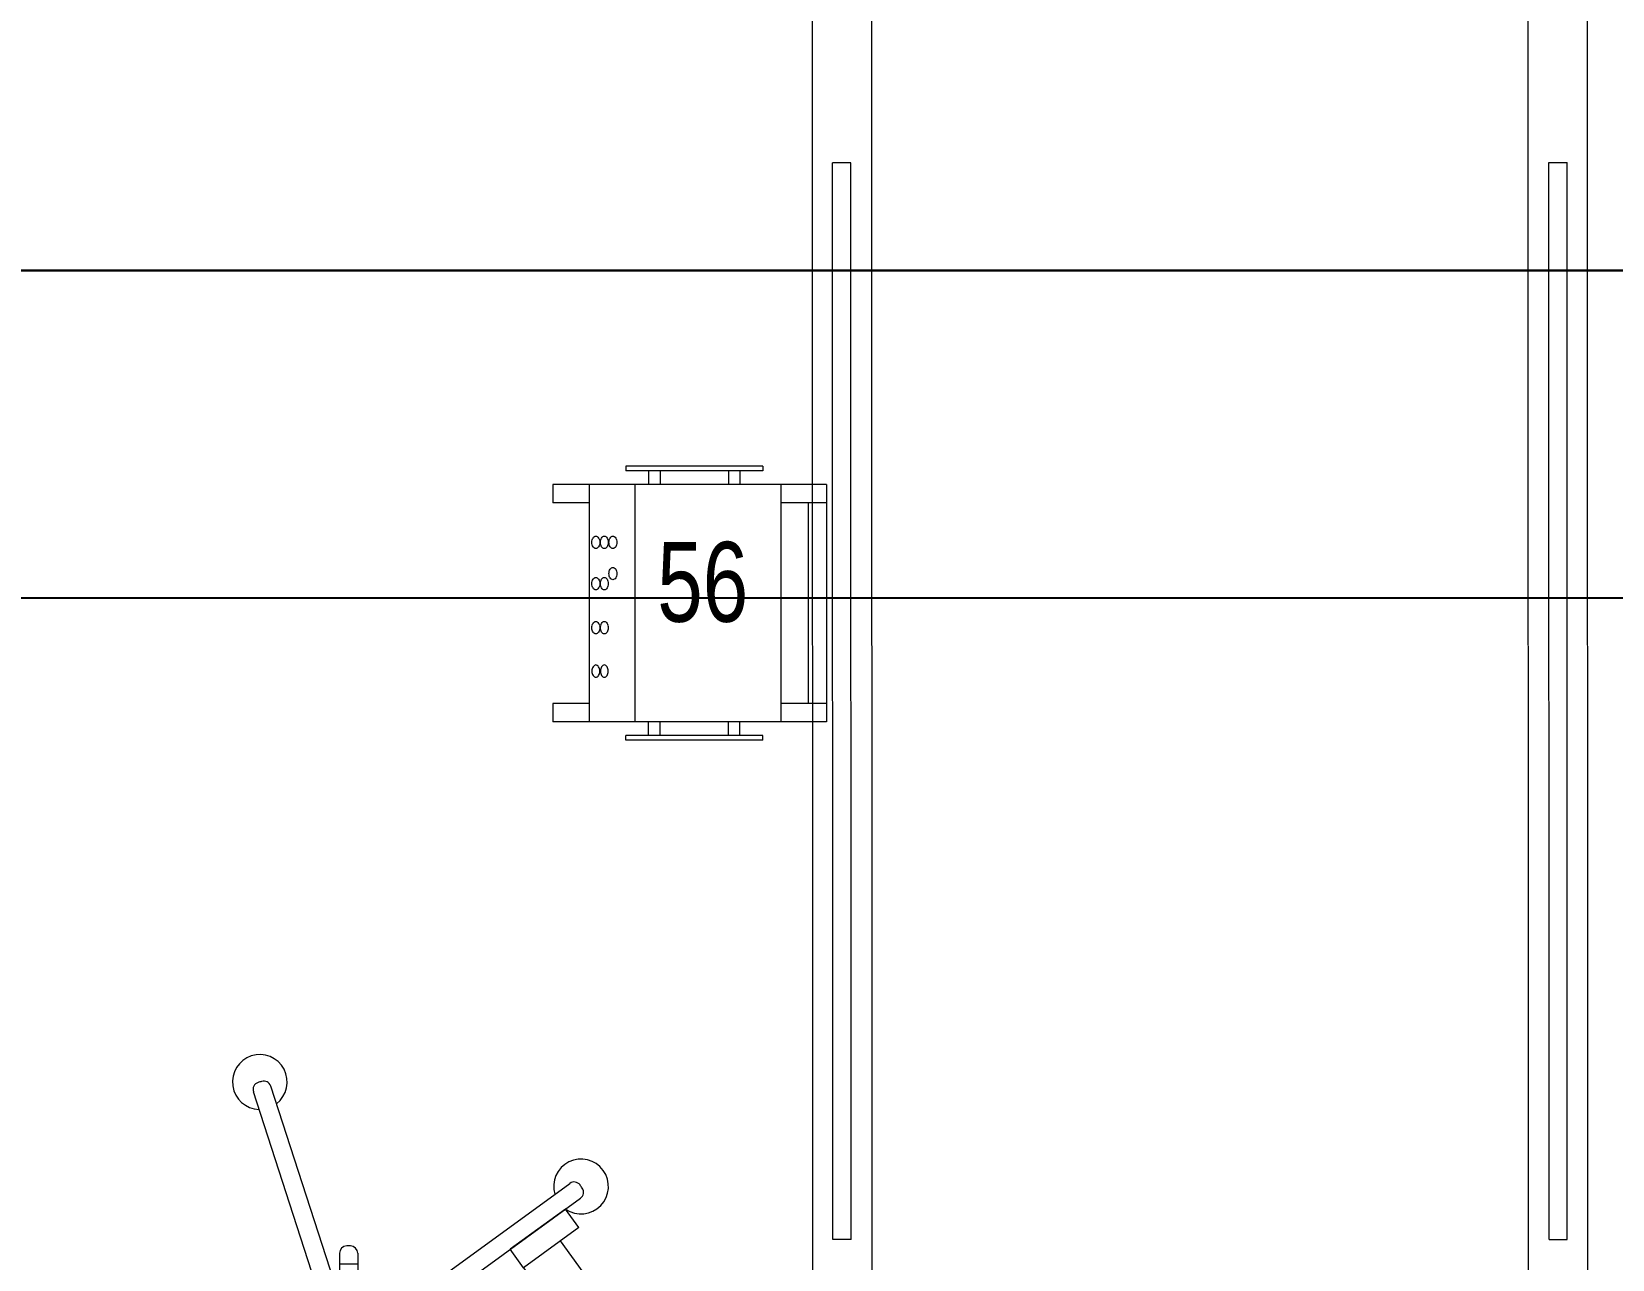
# Model space of a CAD drawing. Header units: metres. Extents: x 75097 to 220695, y -1557923 to -1361206.
# Drawn here: x 123415 to 125148, y -1470362 to -1469017 of the extents above; entities that cross this region are included whole.
import ezdxf

# ---------------------------------------------------------------- set-up
doc = ezdxf.new("R2010")
doc.units = ezdxf.units.M
doc.layers.get('0').update_dxf_attribs({"lineweight": 0})
doc.layers.add('A-100 - Copy$0$axes', color=8, linetype='Continuous')
for name, color, linetype, lineweight in [('A-100 - Copy$0$Medical Equipment and Furniture', 8, 'Continuous', 0), ('A-100 - Copy$0$Medical Equipment and Furniture1', 8, 'Continuous', 5), ('E-LG', 245, 'Continuous', 30)]:
    doc.layers.add(name, color=color, linetype=linetype, lineweight=lineweight)
doc.styles.add('A-100 - Copy$0$X3G_ENTITY_257CFD', font='swisscl.ttf', dxfattribs={"height": 200})

# ---------------------------------------------------------------- blocks, each defined once
blk = doc.blocks.new('A-100 - Copy$0$HF16786E-P')
at = {"layer": 'A-100 - Copy$0$Medical Equipment and Furniture1'}
for p, q in [((0, 0.425), (-2.14, 0.425)), ((-0.48, 0.4025), (-1.66, 0.4025)), ((-1.66, 0.3825), (-1.66, 0.4025)), ((-0.48, 0.3825), (-0.48, 0.4025)), ((-0.48, 0.3825), (-1.66, 0.3825)), ((-0.28, 0.36), (-1.86, 0.36)), ((-1.86, -0.36), (-0.28, -0.36)), ((-0.48, -0.3825), (-1.66, -0.3825)), ((-1.66, -0.3825), (-1.66, -0.4025)), ((-0.48, -0.3825), (-0.48, -0.4025)), ((-0.48, -0.4025), (-1.66, -0.4025)), ((-2.14, -0.425), (0, -0.425))]:
    blk.add_line(p, q, dxfattribs=at)
for points in [[(-0.48, 0.3825), (-0.48, 0.3825), (-0.48, 0.3825), (-0.48, 0.3825), (-0.48, 0.3825), (-0.48, 0.3825), (-0.48, 0.3825), (-0.48, 0.3825), (-0.48, 0.3825), (-0.48, 0.3825), (-0.48, 0.3825), (-0.48, 0.3825), (-0.48, 0.3825), (-0.48, 0.3825), (-0.48, 0.3825), (-0.48, 0.3825), (-0.48, 0.3825), (-0.48, 0.3825), (-0.48, 0.3825), (-0.48, 0.3825), (-0.48, 0.3825), (-0.48, 0.3825), (-0.48, 0.3825), (-0.48, 0.3825), (-0.48, 0.3825), (-0.48, 0.3825), (-0.48, 0.3825), (-0.48, 0.3825), (-0.48, 0.3825), (-0.48, 0.3825), (-0.48, 0.3825), (-0.48, 0.3825), (-0.48, 0.3825), (-0.48, 0.3825), (-0.48, 0.3825), (-0.48, 0.3825), (-0.48, 0.3825), (-0.48, 0.3825), (-0.48, 0.3825), (-0.48, 0.3825), (-0.48, 0.3825), (-0.48, 0.3825), (-0.48, 0.3825), (-0.48, 0.3825), (-0.48, 0.3825), (-0.48, 0.3825), (-0.48, 0.3825), (-0.48, 0.3825), (-0.48, 0.3825), (-0.48, 0.3825), (-0.48, 0.3825), (-0.48, 0.3825), (-0.48, 0.3825), (-0.48, 0.3825), (-0.48, 0.3825), (-0.48, 0.3825), (-0.48, 0.3825), (-0.48, 0.3825), (-0.48, 0.3825), (-0.48, 0.3825), (-0.48, 0.3825), (-0.48, 0.3825), (-0.48, 0.3825), (-0.48, 0.3825), (-0.48, 0.3825), (-0.48, 0.3825), (-0.48, 0.3825), (-0.48, 0.3825), (-0.48, 0.3825), (-0.48, 0.3825), (-0.48, 0.3825), (-0.48, 0.3825), (-0.48, 0.3825), (-0.48, 0.3825), (-0.48, 0.3825), (-0.48, 0.3825), (-0.48, 0.3825), (-0.48, 0.3825), (-0.48, 0.3825), (-0.48, 0.3825), (-0.48, 0.3825), (-0.48, 0.3825), (-0.48, 0.3825), (-0.48, 0.3825), (-0.48, 0.3825), (-0.48, 0.3825), (-0.48, 0.3825), (-0.48, 0.3825), (-0.48, 0.3825), (-0.48, 0.3825), (-0.48, 0.3825), (-0.48, 0.3825), (-0.48, 0.3825), (-0.48, 0.3825), (-0.48, 0.3825), (-0.48, 0.3825), (-0.48, 0.3825), (-0.48, 0.3825), (-0.48, 0.3825), (-0.48, 0.3825), (-0.48, 0.3825), (-0.48, 0.3825), (-0.48, 0.3825), (-0.48, 0.3825), (-0.48, 0.3825), (-0.48, 0.3825), (-0.48, 0.3825), (-0.48, 0.3825), (-0.48, 0.3825), (-0.48, 0.3825), (-0.48, 0.3825), (-0.48, 0.3825), (-0.48, 0.3825), (-0.48, 0.3825), (-0.48, 0.3825), (-0.48, 0.3825), (-0.48, 0.3825), (-0.48, 0.3825), (-0.48, 0.3825), (-0.48, 0.3825), (-0.48, 0.3825), (-0.48, 0.3825), (-0.48, 0.3825), (-0.48, 0.3825), (-0.48, 0.3825), (-0.48, 0.3825), (-0.48, 0.3825), (-0.48, 0.3825), (-0.48, 0.3825), (-0.48, 0.3825), (-0.48, 0.3825), (-0.48, 0.3825), (-0.48, 0.3825), (-0.48, 0.3825), (-0.48, 0.3825), (-0.48, 0.3825), (-0.48, 0.3825), (-0.48, 0.3825), (-0.48, 0.3825), (-0.48, 0.3825), (-0.48, 0.3825), (-0.48, 0.3825), (-0.48, 0.3825), (-0.48, 0.3825), (-0.48, 0.3825), (-0.48, 0.3825), (-0.48, 0.3825), (-0.48, 0.3825), (-0.48, 0.3825), (-0.48, 0.3825), (-0.48, 0.3825), (-0.48, 0.3825), (-0.48, 0.3825), (-0.48, 0.3825), (-0.48, 0.3825), (-0.48, 0.3825), (-0.48, 0.3825), (-0.48, 0.3825), (-0.48, 0.3825), (-0.48, 0.3825), (-0.48, 0.3825), (-0.48, 0.3825), (-0.48, 0.3825), (-0.48, 0.3825), (-0.48, 0.3825), (-0.48, 0.3825), (-0.48, 0.3825), (-0.48, 0.3825), (-0.48, 0.3825), (-0.48, 0.3825), (-0.48, 0.3825), (-0.48, 0.3825), (-0.48, 0.3825), (-0.48, 0.3825), (-0.48, 0.3825), (-0.48, 0.3825), (-0.48, 0.3825), (-0.48, 0.3825), (-0.48, 0.3825), (-0.48, 0.3825), (-0.48, 0.3825), (-0.48, 0.3825), (-0.48, 0.3825), (-0.48, 0.3825), (-0.48, 0.3825), (-0.48, 0.3825), (-0.48, 0.3825), (-0.48, 0.3825), (-0.48, 0.3825), (-0.48, 0.3825), (-0.48, 0.3825), (-0.48, 0.3825), (-0.48, 0.3825), (-0.48, 0.3825), (-0.48, 0.3825), (-0.48, 0.3825), (-0.48, 0.3825), (-0.48, 0.3825), (-0.48, 0.3825), (-0.48, 0.3825), (-0.48, 0.3825), (-0.48, 0.3825), (-0.48, 0.3825), (-0.48, 0.3825), (-0.48, 0.3825), (-0.48, 0.3825), (-0.48, 0.3825), (-0.48, 0.3825), (-0.48, 0.3825), (-0.48, 0.3825), (-0.48, 0.3825), (-0.48, 0.3825), (-0.48, 0.3825), (-0.48, 0.3825), (-0.48, 0.3825), (-0.48, 0.3825), (-0.48, 0.3825), (-0.48, 0.3825), (-0.48, 0.3825)], [(-0.48, 0.3825), (-0.48, 0.3825), (-0.48, 0.3825), (-0.48, 0.3825), (-0.48, 0.3825), (-0.48, 0.3825), (-0.48, 0.3825), (-0.48, 0.3825), (-0.48, 0.3825), (-0.48, 0.3825), (-0.48, 0.3825), (-0.48, 0.3825), (-0.48, 0.3825), (-0.48, 0.3825), (-0.48, 0.3825), (-0.48, 0.3825), (-0.48, 0.3825), (-0.48, 0.3825), (-0.48, 0.3825), (-0.48, 0.3825), (-0.48, 0.3825), (-0.48, 0.3825), (-0.48, 0.3825), (-0.48, 0.3825), (-0.48, 0.3825), (-0.48, 0.3825), (-0.48, 0.3825), (-0.48, 0.3825), (-0.48, 0.3825), (-0.48, 0.3825), (-0.48, 0.3825), (-0.48, 0.3825), (-0.48, 0.3825), (-0.48, 0.3825), (-0.48, 0.3825), (-0.48, 0.3825), (-0.48, 0.3825), (-0.48, 0.3825), (-0.48, 0.3825), (-0.48, 0.3825), (-0.48, 0.3825), (-0.48, 0.3825), (-0.48, 0.3825), (-0.48, 0.3825), (-0.48, 0.3825), (-0.48, 0.3825), (-0.48, 0.3825), (-0.48, 0.3825), (-0.48, 0.3825), (-0.48, 0.3825), (-0.48, 0.3825), (-0.48, 0.3825), (-0.48, 0.3825), (-0.48, 0.3825), (-0.48, 0.3825), (-0.48, 0.3825), (-0.48, 0.3825), (-0.48, 0.3825), (-0.48, 0.3825), (-0.48, 0.3825), (-0.48, 0.3825), (-0.48, 0.3825), (-0.48, 0.3825), (-0.48, 0.3825), (-0.48, 0.3825), (-0.48, 0.3825), (-0.48, 0.3825), (-0.48, 0.3825), (-0.48, 0.3825), (-0.48, 0.3825), (-0.48, 0.3825), (-0.48, 0.3825), (-0.48, 0.3825), (-0.48, 0.3825), (-0.48, 0.3825), (-0.48, 0.3825), (-0.48, 0.3825), (-0.48, 0.3825), (-0.48, 0.3825), (-0.48, 0.3825), (-0.48, 0.3825), (-0.48, 0.3825), (-0.48, 0.3825), (-0.48, 0.3825), (-0.48, 0.3825), (-0.48, 0.3825), (-0.48, 0.3825), (-0.48, 0.3825), (-0.48, 0.3825), (-0.48, 0.3825), (-0.48, 0.3825), (-0.48, 0.3825), (-0.48, 0.3825), (-0.48, 0.3825), (-0.48, 0.3825), (-0.48, 0.3825), (-0.48, 0.3825), (-0.48, 0.3825), (-0.48, 0.3825), (-0.48, 0.3825), (-0.48, 0.3825), (-0.48, 0.3825), (-0.48, 0.3825), (-0.48, 0.3825), (-0.48, 0.3825), (-0.48, 0.3825), (-0.48, 0.3825), (-0.48, 0.3825), (-0.48, 0.3825), (-0.48, 0.3825), (-0.48, 0.3825), (-0.48, 0.3825), (-0.48, 0.3825), (-0.48, 0.3825), (-0.48, 0.3825), (-0.48, 0.3825), (-0.48, 0.3825), (-0.48, 0.3825), (-0.48, 0.3825), (-0.48, 0.3825), (-0.48, 0.3825), (-0.48, 0.3825), (-0.48, 0.3825), (-0.48, 0.3825), (-0.48, 0.3825), (-0.48, 0.3825), (-0.48, 0.3825), (-0.48, 0.3825), (-0.48, 0.3825), (-0.48, 0.3825), (-0.48, 0.3825), (-0.48, 0.3825), (-0.48, 0.3825), (-0.48, 0.3825), (-0.48, 0.3825), (-0.48, 0.3825), (-0.48, 0.3825), (-0.48, 0.3825), (-0.48, 0.3825), (-0.48, 0.3825), (-0.48, 0.3825), (-0.48, 0.3825), (-0.48, 0.3825), (-0.48, 0.3825), (-0.48, 0.3825), (-0.48, 0.3825), (-0.48, 0.3825), (-0.48, 0.3825), (-0.48, 0.3825), (-0.48, 0.3825), (-0.48, 0.3825), (-0.48, 0.3825), (-0.48, 0.3825), (-0.48, 0.3825), (-0.48, 0.3825), (-0.48, 0.3825), (-0.48, 0.3825), (-0.48, 0.3825), (-0.48, 0.3825), (-0.48, 0.3825), (-0.48, 0.3825), (-0.48, 0.3825), (-0.48, 0.3825), (-0.48, 0.3825), (-0.48, 0.3825), (-0.48, 0.3825), (-0.48, 0.3825), (-0.48, 0.3825), (-0.48, 0.3825), (-0.48, 0.3825), (-0.48, 0.3825), (-0.48, 0.3825), (-0.48, 0.3825), (-0.48, 0.3825), (-0.48, 0.3825), (-0.48, 0.3825), (-0.48, 0.3825), (-0.48, 0.3825), (-0.48, 0.3825), (-0.48, 0.3825), (-0.48, 0.3825), (-0.48, 0.3825), (-0.48, 0.3825), (-0.48, 0.3825), (-0.48, 0.3825), (-0.48, 0.3825), (-0.48, 0.3825), (-0.48, 0.3825), (-0.48, 0.3825), (-0.48, 0.3825), (-0.48, 0.3825), (-0.48, 0.3825), (-0.48, 0.3825), (-0.48, 0.3825), (-0.48, 0.3825), (-0.48, 0.3825), (-0.48, 0.3825), (-0.48, 0.3825), (-0.48, 0.3825), (-0.48, 0.3825), (-0.48, 0.3825), (-0.48, 0.3825), (-0.48, 0.3825), (-0.48, 0.3825), (-0.48, 0.3825), (-0.48, 0.3825), (-0.48, 0.3825), (-0.48, 0.3825), (-0.48, 0.3825), (-0.48, 0.3825), (-0.48, 0.3825), (-0.48, 0.3825), (-0.48, 0.3825), (-0.48, 0.3825)], [(-0.48, 0.3825), (-0.48, 0.3825), (-0.48, 0.3825), (-0.48, 0.3825), (-0.48, 0.3825), (-0.48, 0.3825), (-0.48, 0.3825), (-0.48, 0.3825), (-0.48, 0.3825), (-0.48, 0.3825), (-0.48, 0.3825), (-0.48, 0.3825), (-0.48, 0.3825), (-0.48, 0.3825), (-0.48, 0.3825), (-0.48, 0.3825), (-0.48, 0.3825), (-0.48, 0.3825), (-0.48, 0.3825), (-0.48, 0.3825), (-0.48, 0.3825), (-0.48, 0.3825), (-0.48, 0.3825), (-0.48, 0.3825), (-0.48, 0.3825), (-0.48, 0.3825), (-0.48, 0.3825), (-0.48, 0.3825), (-0.48, 0.3825), (-0.48, 0.3825), (-0.48, 0.3825), (-0.48, 0.3825), (-0.48, 0.3825), (-0.48, 0.3825), (-0.48, 0.3825), (-0.48, 0.3825), (-0.48, 0.3825), (-0.48, 0.3825), (-0.48, 0.3825), (-0.48, 0.3825), (-0.48, 0.3825), (-0.48, 0.3825), (-0.48, 0.3825), (-0.48, 0.3825), (-0.48, 0.3825), (-0.48, 0.3825), (-0.48, 0.3825), (-0.48, 0.3825), (-0.48, 0.3825), (-0.48, 0.3825), (-0.48, 0.3825), (-0.48, 0.3825), (-0.48, 0.3825), (-0.48, 0.3825), (-0.48, 0.3825), (-0.48, 0.3825), (-0.48, 0.3825), (-0.48, 0.3825), (-0.48, 0.3825), (-0.48, 0.3825), (-0.48, 0.3825), (-0.48, 0.3825), (-0.48, 0.3825), (-0.48, 0.3825), (-0.48, 0.3825), (-0.48, 0.3825), (-0.48, 0.3825), (-0.48, 0.3825), (-0.48, 0.3825), (-0.48, 0.3825), (-0.48, 0.3825), (-0.48, 0.3825), (-0.48, 0.3825), (-0.48, 0.3825), (-0.48, 0.3825), (-0.48, 0.3825), (-0.48, 0.3825), (-0.48, 0.3825), (-0.48, 0.3825), (-0.48, 0.3825), (-0.48, 0.3825), (-0.48, 0.3825), (-0.48, 0.3825), (-0.48, 0.3825), (-0.48, 0.3825), (-0.48, 0.3825), (-0.48, 0.3825), (-0.48, 0.3825), (-0.48, 0.3825), (-0.48, 0.3825), (-0.48, 0.3825), (-0.48, 0.3825), (-0.48, 0.3825), (-0.48, 0.3825), (-0.48, 0.3825), (-0.48, 0.3825), (-0.48, 0.3825), (-0.48, 0.3825), (-0.48, 0.3825), (-0.48, 0.3825), (-0.48, 0.3825), (-0.48, 0.3825), (-0.48, 0.3825), (-0.48, 0.3825), (-0.48, 0.3825), (-0.48, 0.3825), (-0.48, 0.3825), (-0.48, 0.3825), (-0.48, 0.3825), (-0.48, 0.3825), (-0.48, 0.3825), (-0.48, 0.3825), (-0.48, 0.3825), (-0.48, 0.3825), (-0.48, 0.3825), (-0.48, 0.3825), (-0.48, 0.3825), (-0.48, 0.3825), (-0.48, 0.3825), (-0.48, 0.3825), (-0.48, 0.3825), (-0.48, 0.3825), (-0.48, 0.3825), (-0.48, 0.3825), (-0.48, 0.3825), (-0.48, 0.3825), (-0.48, 0.3825), (-0.48, 0.3825), (-0.48, 0.3825), (-0.48, 0.3825), (-0.48, 0.3825), (-0.48, 0.3825), (-0.48, 0.3825), (-0.48, 0.3825), (-0.48, 0.3825), (-0.48, 0.3825), (-0.48, 0.3825), (-0.48, 0.3825), (-0.48, 0.3825), (-0.48, 0.3825), (-0.48, 0.3825), (-0.48, 0.3825), (-0.48, 0.3825), (-0.48, 0.3825), (-0.48, 0.3825), (-0.48, 0.3825), (-0.48, 0.3825), (-0.48, 0.3825), (-0.48, 0.3825), (-0.48, 0.3825), (-0.48, 0.3825), (-0.48, 0.3825), (-0.48, 0.3825), (-0.48, 0.3825), (-0.48, 0.3825), (-0.48, 0.3825), (-0.48, 0.3825), (-0.48, 0.3825), (-0.48, 0.3825), (-0.48, 0.3825), (-0.48, 0.3825), (-0.48, 0.3825), (-0.48, 0.3825), (-0.48, 0.3825), (-0.48, 0.3825), (-0.48, 0.3825), (-0.48, 0.3825), (-0.48, 0.3825), (-0.48, 0.3825), (-0.48, 0.3825), (-0.48, 0.3825), (-0.48, 0.3825), (-0.48, 0.3825), (-0.48, 0.3825), (-0.48, 0.3825), (-0.48, 0.3825), (-0.48, 0.3825), (-0.48, 0.3825), (-0.48, 0.3825), (-0.48, 0.3825), (-0.48, 0.3825), (-0.48, 0.3825), (-0.48, 0.3825), (-0.48, 0.3825), (-0.48, 0.3825), (-0.48, 0.3825), (-0.48, 0.3825), (-0.48, 0.3825), (-0.48, 0.3825), (-0.48, 0.3825), (-0.48, 0.3825), (-0.48, 0.3825), (-0.48, 0.3825), (-0.48, 0.3825), (-0.48, 0.3825), (-0.48, 0.3825), (-0.48, 0.3825), (-0.48, 0.3825), (-0.48, 0.3825), (-0.48, 0.3825), (-0.48, 0.3825), (-0.48, 0.3825), (-0.48, 0.3825), (-0.48, 0.3825), (-0.48, 0.3825), (-0.48, 0.3825), (-0.48, 0.3825), (-0.48, 0.3825), (-0.48, 0.3825), (-0.48, 0.3825), (-0.48, 0.3825), (-0.48, 0.3825), (-0.48, 0.3825), (-0.48, 0.3825), (-0.48, 0.3825), (-0.48, 0.3825), (-0.48, 0.3825), (-0.48, 0.3825), (-0.48, 0.3825), (-0.48, 0.3825), (-0.48, 0.3825), (-0.48, 0.3825), (-0.48, 0.3825), (-0.48, 0.3825), (-0.48, 0.3825), (-0.48, 0.3825), (-0.48, 0.3825), (-0.48, 0.3825), (-0.48, 0.3825), (-0.48, 0.3825), (-0.48, 0.3825), (-0.48, 0.3825), (-0.48, 0.3825), (-0.48, 0.3825), (-0.48, 0.3825), (-0.48, 0.3825), (-0.48, 0.3825), (-0.48, 0.3825), (-0.48, 0.3825), (-0.48, 0.3825), (-0.48, 0.3825), (-0.48, 0.3825), (-0.48, 0.3825), (-0.48, 0.3825), (-0.48, 0.3825), (-0.48, 0.3825), (-0.48, 0.3825), (-0.48, 0.3825), (-0.48, 0.3825), (-0.48, 0.3825), (-0.48, 0.3825), (-0.48, 0.3825), (-0.48, 0.3825), (-0.48, 0.3825), (-0.48, 0.3825), (-0.48, 0.3825), (-0.48, 0.3825), (-0.48, 0.3825), (-0.48, 0.3825), (-0.48, 0.3825), (-0.48, 0.3825), (-0.48, 0.3825), (-0.48, 0.3825), (-0.48, 0.3825), (-0.48, 0.3825), (-0.48, 0.3825), (-0.48, 0.3825), (-0.48, 0.3825), (-0.48, 0.3825), (-0.48, 0.3825), (-0.48, 0.3825), (-0.48, 0.3825), (-0.48, 0.3825), (-0.48, 0.3825), (-0.48, 0.3825), (-0.48, 0.3825), (-0.48, 0.3825)]]:
    blk.add_lwpolyline(points, close=True, dxfattribs=at)
for points in [[(-0.48, 0.3825), (-0.48, 0.3825), (-0.48, 0.3825), (-0.48, 0.3825), (-0.48, 0.3825), (-0.48, 0.3825), (-0.48, 0.3825), (-0.48, 0.3825)], [(-0.48, 0.3825), (-0.48, 0.3825), (-0.48, 0.3825), (-0.48, 0.3825), (-0.48, 0.3825), (-0.48, 0.3825), (-0.48, 0.3825), (-0.48, 0.3825), (-0.48, 0.3825), (-0.48, 0.3825), (-0.48, 0.3825), (-0.48, 0.3825), (-0.48, 0.3825), (-0.48, 0.3825), (-0.48, 0.3825), (-0.48, 0.3825), (-0.48, 0.3825), (-0.48, 0.3825), (-0.48, 0.3825), (-0.48, 0.3825), (-0.48, 0.3825), (-0.48, 0.3825), (-0.48, 0.3825), (-0.48, 0.3825), (-0.48, 0.3825), (-0.48, 0.3825), (-0.48, 0.3825), (-0.48, 0.3825), (-0.48, 0.3825), (-0.48, 0.3825), (-0.48, 0.3825), (-0.48, 0.3825), (-0.48, 0.3825), (-0.48, 0.3825), (-0.48, 0.3825), (-0.48, 0.3825), (-0.48, 0.3825), (-0.48, 0.3825), (-0.48, 0.3825), (-0.48, 0.3825), (-0.48, 0.3825), (-0.48, 0.3825), (-0.48, 0.3825), (-0.48, 0.3825), (-0.48, 0.3825), (-0.48, 0.3825), (-0.48, 0.3825), (-0.48, 0.3825), (-0.48, 0.3825), (-0.48, 0.3825), (-0.48, 0.3825), (-0.48, 0.3825), (-0.48, 0.3825), (-0.48, 0.3825), (-0.48, 0.3825), (-0.48, 0.3825), (-0.48, 0.3825), (-0.48, 0.3825), (-0.48, 0.3825), (-0.48, 0.3825), (-0.48, 0.3825), (-0.48, 0.3825), (-0.48, 0.3825), (-0.48, 0.3825), (-0.48, 0.3825), (-0.48, 0.3825), (-0.48, 0.3825), (-0.48, 0.3825), (-0.48, 0.3825), (-0.48, 0.3825), (-0.48, 0.3825), (-0.48, 0.3825), (-0.48, 0.3825), (-0.48, 0.3825), (-0.48, 0.3825), (-0.48, 0.3825), (-0.48, 0.3825), (-0.48, 0.3825), (-0.48, 0.3825), (-0.48, 0.3825), (-0.48, 0.3825), (-0.48, 0.3825), (-0.48, 0.3825), (-0.48, 0.3825), (-0.48, 0.3825), (-0.48, 0.3825), (-0.48, 0.3825), (-0.48, 0.3825), (-0.48, 0.3825), (-0.48, 0.3825), (-0.48, 0.3825), (-0.48, 0.3825), (-0.48, 0.3825), (-0.48, 0.3825), (-0.48, 0.3825), (-0.48, 0.3825), (-0.48, 0.3825), (-0.48, 0.3825), (-0.48, 0.3825), (-0.48, 0.3825), (-0.48, 0.3825), (-0.48, 0.3825), (-0.48, 0.3825), (-0.48, 0.3825), (-0.48, 0.3825), (-0.48, 0.3825), (-0.48, 0.3825), (-0.48, 0.3825), (-0.48, 0.3825), (-0.48, 0.3825), (-0.48, 0.3825)], [(-0.48, 0.3825), (-0.48, 0.3825), (-0.48, 0.3825), (-0.48, 0.3825), (-0.48, 0.3825), (-0.48, 0.3825), (-0.48, 0.3825), (-0.48, 0.3825), (-0.48, 0.3825), (-0.48, 0.3825), (-0.48, 0.3825), (-0.48, 0.3825), (-0.48, 0.3825), (-0.48, 0.3825), (-0.48, 0.3825), (-0.48, 0.3825), (-0.48, 0.3825)], [(-0.48, 0.3825), (-0.48, 0.3825), (-0.48, 0.3825), (-0.48, 0.3825), (-0.48, 0.3825), (-0.48, 0.3825), (-0.48, 0.3825)], [(-0.48, 0.3825), (-0.48, 0.3825), (-0.48, 0.3825), (-0.48, 0.3825), (-0.48, 0.3825), (-0.48, 0.3825), (-0.48, 0.3825), (-0.48, 0.3825), (-0.48, 0.3825), (-0.48, 0.3825), (-0.48, 0.3825), (-0.48, 0.3825)], [(-0.48, 0.3825), (-0.48, 0.3825), (-0.48, 0.3825), (-0.48, 0.3825), (-0.48, 0.3825), (-0.48, 0.3825), (-0.48, 0.3825), (-0.48, 0.3825), (-0.48, 0.3825), (-0.48, 0.3825), (-0.48, 0.3825), (-0.48, 0.3825), (-0.48, 0.3825), (-0.48, 0.3825), (-0.48, 0.3825), (-0.48, 0.3825), (-0.48, 0.3825), (-0.48, 0.3825), (-0.48, 0.3825), (-0.48, 0.3825), (-0.48, 0.3825), (-0.48, 0.3825), (-0.48, 0.3825), (-0.48, 0.3825), (-0.48, 0.3825), (-0.48, 0.3825), (-0.48, 0.3825), (-0.48, 0.3825), (-0.48, 0.3825), (-0.48, 0.3825), (-0.48, 0.3825), (-0.48, 0.3825), (-0.48, 0.3825), (-0.48, 0.3825), (-0.48, 0.3825), (-0.48, 0.3825), (-0.48, 0.3825), (-0.48, 0.3825), (-0.48, 0.3825), (-0.48, 0.3825), (-0.48, 0.3825), (-0.48, 0.3825), (-0.48, 0.3825), (-0.48, 0.3825), (-0.48, 0.3825), (-0.48, 0.3825), (-0.48, 0.3825), (-0.48, 0.3825), (-0.48, 0.3825), (-0.48, 0.3825), (-0.48, 0.3825), (-0.48, 0.3825), (-0.48, 0.3825), (-0.48, 0.3825), (-0.48, 0.3825), (-0.48, 0.3825), (-0.48, 0.3825), (-0.48, 0.3825), (-0.48, 0.3825), (-0.48, 0.3825), (-0.48, 0.3825), (-0.48, 0.3825), (-0.48, 0.3825), (-0.48, 0.3825), (-0.48, 0.3825), (-0.48, 0.3825), (-0.48, 0.3825), (-0.48, 0.3825), (-0.48, 0.3825), (-0.48, 0.3825), (-0.48, 0.3825), (-0.48, 0.3825), (-0.48, 0.3825), (-0.48, 0.3825), (-0.48, 0.3825), (-0.48, 0.3825), (-0.48, 0.3825), (-0.48, 0.3825), (-0.48, 0.3825), (-0.48, 0.3825), (-0.48, 0.3825), (-0.48, 0.3825), (-0.48, 0.3825), (-0.48, 0.3825), (-0.48, 0.3825), (-0.48, 0.3825), (-0.48, 0.3825), (-0.48, 0.3825), (-0.48, 0.3825)], [(-0.48, 0.3825), (-0.48, 0.3825), (-0.48, 0.3825), (-0.48, 0.3825), (-0.48, 0.3825), (-0.48, 0.3825), (-0.48, 0.3825), (-0.48, 0.3825), (-0.48, 0.3825), (-0.48, 0.3825), (-0.48, 0.3825), (-0.48, 0.3825), (-0.48, 0.3825), (-0.48, 0.3825), (-0.48, 0.3825), (-0.48, 0.3825), (-0.48, 0.3825), (-0.48, 0.3825), (-0.48, 0.3825), (-0.48, 0.3825), (-0.48, 0.3825), (-0.48, 0.3825), (-0.48, 0.3825), (-0.48, 0.3825), (-0.48, 0.3825), (-0.48, 0.3825), (-0.48, 0.3825), (-0.48, 0.3825), (-0.48, 0.3825), (-0.48, 0.3825), (-0.48, 0.3825), (-0.48, 0.3825), (-0.48, 0.3825), (-0.48, 0.3825), (-0.48, 0.3825), (-0.48, 0.3825), (-0.48, 0.3825), (-0.48, 0.3825), (-0.48, 0.3825), (-0.48, 0.3825), (-0.48, 0.3825), (-0.48, 0.3825), (-0.48, 0.3825), (-0.48, 0.3825), (-0.48, 0.3825), (-0.48, 0.3825), (-0.48, 0.3825), (-0.48, 0.3825), (-0.48, 0.3825), (-0.48, 0.3825), (-0.48, 0.3825), (-0.48, 0.3825), (-0.48, 0.3825), (-0.48, 0.3825)], [(-0.48, 0.3825), (-0.48, 0.3825), (-0.48, 0.3825), (-0.48, 0.3825), (-0.48, 0.3825), (-0.48, 0.3825), (-0.48, 0.3825), (-0.48, 0.3825), (-0.48, 0.3825), (-0.48, 0.3825)], [(-0.48, 0.3825), (-0.48, 0.3825), (-0.48, 0.3825), (-0.48, 0.3825), (-0.48, 0.3825), (-0.48, 0.3825), (-0.48, 0.3825), (-0.48, 0.3825), (-0.48, 0.3825), (-0.48, 0.3825)], [(-0.48, 0.3825), (-0.48, 0.3825), (-0.48, 0.3825), (-0.48, 0.3825), (-0.48, 0.3825), (-0.48, 0.3825), (-0.48, 0.3825), (-0.48, 0.3825), (-0.48, 0.3825), (-0.48, 0.3825), (-0.48, 0.3825), (-0.48, 0.3825), (-0.48, 0.3825), (-0.48, 0.3825), (-0.48, 0.3825)], [(-0.48, 0.3825), (-0.48, 0.3825), (-0.48, 0.3825), (-0.48, 0.3825), (-0.48, 0.3825), (-0.48, 0.3825), (-0.48, 0.3825), (-0.48, 0.3825), (-0.48, 0.3825), (-0.48, 0.3825)], [(-0.48, 0.3825), (-0.48, 0.3825), (-0.48, 0.3825), (-0.48, 0.3825), (-0.48, 0.3825), (-0.48, 0.3825), (-0.48, 0.3825)], [(-0.48, 0.3825), (-0.48, 0.3825), (-0.48, 0.3825), (-0.48, 0.3825), (-0.48, 0.3825), (-0.48, 0.3825), (-0.48, 0.3825), (-0.48, 0.3825), (-0.48, 0.3825), (-0.48, 0.3825)], [(-0.48, 0.3825), (-0.48, 0.3825), (-0.48, 0.3825), (-0.48, 0.3825), (-0.48, 0.3825), (-0.48, 0.3825), (-0.48, 0.3825), (-0.48, 0.3825), (-0.48, 0.3825), (-0.48, 0.3825), (-0.48, 0.3825), (-0.48, 0.3825), (-0.48, 0.3825), (-0.48, 0.3825), (-0.48, 0.3825), (-0.48, 0.3825), (-0.48, 0.3825), (-0.48, 0.3825)], [(-0.48, 0.3825), (-0.48, 0.3825), (-0.48, 0.3825), (-0.48, 0.3825), (-0.48, 0.3825), (-0.48, 0.3825), (-0.48, 0.3825), (-0.48, 0.3825), (-0.48, 0.3825)]]:
    blk.add_lwpolyline(points, dxfattribs=at)
blk = doc.blocks.new('A-100 - Copy$0$ME17423-P')
at = {"layer": 'A-100 - Copy$0$Medical Equipment and Furniture1'}
for p, q in [((0.26, 0), (0, 0)), ((0, 0), (0, -0.3)), ((0.02, 0), (0.02, -0.05)), ((0.24, 0), (0.24, -0.05)), ((0.26, 0), (0.26, -0.3)), ((0.24, -0.02), (0.02, -0.02)), ((0.26, -0.05), (0, -0.05)), ((-0.02, -0.07), (-0.02, -0.22)), ((-0.02, -0.07), (-0.015, -0.07)), ((-0.015, -0.07), (-0.015, -0.22)), ((0.275, -0.07), (0.275, -0.22)), ((0.28, -0.07), (0.275, -0.07)), ((0.28, -0.07), (0.28, -0.22)), ((-0.015, -0.095), (0, -0.095)), ((0.275, -0.095), (0.26, -0.095)), ((-0.015, -0.1075), (0, -0.1075)), ((0.275, -0.1075), (0.26, -0.1075)), ((-0.015, -0.1825), (0, -0.1825)), ((0.275, -0.1825), (0.26, -0.1825)), ((-0.015, -0.195), (0, -0.195)), ((0.275, -0.195), (0.26, -0.195)), ((-0.02, -0.22), (-0.015, -0.22)), ((0.26, -0.21), (0, -0.21)), ((0.28, -0.22), (0.275, -0.22)), ((0.26, -0.26), (0, -0.26)), ((0.02, -0.26), (0.02, -0.3)), ((0.24, -0.26), (0.24, -0.3)), ((0.02, -0.3), (0, -0.3)), ((0.26, -0.3), (0.24, -0.3))]:
    blk.add_line(p, q, dxfattribs=at)
for points in [[(0.0623, -0.2435, -0.14448), (0.0618, -0.2451, -0.107176), (0.0603, -0.2466, -0.077753), (0.0582, -0.2475, -0.064938), (0.0555, -0.2479, -0.064938), (0.0528, -0.2475, -0.077753), (0.0508, -0.2466, -0.107176), (0.0492, -0.2451, -0.14448), (0.0488, -0.2435, -0.14448), (0.0492, -0.242, -0.107176), (0.0508, -0.2405, -0.077753), (0.0528, -0.2396, -0.064938), (0.0555, -0.2392, -0.064938), (0.0582, -0.2396, -0.077753), (0.0603, -0.2405, -0.107176), (0.0618, -0.242, -0.14448)], [(0.0623, -0.2529, -0.14448), (0.0618, -0.2544, -0.107176), (0.0603, -0.2559, -0.077753), (0.0582, -0.2568, -0.064938), (0.0555, -0.2572, -0.064938), (0.0528, -0.2568, -0.077753), (0.0508, -0.2559, -0.107176), (0.0492, -0.2544, -0.14448), (0.0488, -0.2529, -0.14448), (0.0492, -0.2513, -0.107176), (0.0508, -0.2498, -0.077753), (0.0528, -0.2489, -0.064938), (0.0555, -0.2485, -0.064938), (0.0582, -0.2489, -0.077753), (0.0603, -0.2498, -0.107176), (0.0618, -0.2513, -0.14448)]]:
    blk.add_lwpolyline(points, format="xyb", close=True, dxfattribs=at)
for centre, radius, start, end in [((0.0991, -0.2435), 0.00284, 147.1153, 180), ((0.101, -0.2447), 0.00507, 122.6457, 147.1153), ((0.1022, -0.2467), 0.00735, 104.8618, 122.6457), ((0.103, -0.2497), 0.0105, 90, 104.8618), ((0.103, -0.2497), 0.0105, 75.1382, 90), ((0.1039, -0.2467), 0.00735, 57.3543, 75.1382), ((0.1051, -0.2447), 0.00507, 32.8847, 57.3543), ((0.107, -0.2435), 0.00284, 0, 32.8847), ((0.1475, -0.2435), 0.00284, 147.1153, 180), ((0.1494, -0.2447), 0.00507, 122.6457, 147.1153), ((0.1506, -0.2467), 0.00735, 104.8618, 122.6457), ((0.1514, -0.2497), 0.0105, 90, 104.8618), ((0.1514, -0.2497), 0.0105, 75.1382, 90), ((0.1522, -0.2467), 0.00735, 57.3543, 75.1382), ((0.1585, -0.2342), 0.00284, 147.1153, 180), ((0.1585, -0.2342), 0.00284, 180, 212.8847), ((0.1604, -0.2354), 0.00507, 122.6457, 147.1153), ((0.1604, -0.233), 0.00507, 212.8847, 237.3543), ((0.1534, -0.2447), 0.00507, 32.8847, 57.3543), ((0.1616, -0.2373), 0.00735, 104.8618, 122.6457), ((0.1616, -0.2311), 0.00735, 237.3543, 255.1382), ((0.1553, -0.2435), 0.00284, 0, 32.8847), ((0.1624, -0.2404), 0.0105, 90, 104.8618), ((0.1624, -0.228), 0.0105, 255.1382, 270), ((0.1624, -0.2404), 0.0105, 75.1382, 90), ((0.1624, -0.228), 0.0105, 270, 284.8618), ((0.1632, -0.2373), 0.00735, 57.3543, 75.1382), ((0.1632, -0.2311), 0.00735, 284.8618, 302.6457), ((0.1645, -0.2354), 0.00507, 32.8847, 57.3543), ((0.1645, -0.233), 0.00507, 302.6457, 327.1153), ((0.1663, -0.2342), 0.00284, 0, 32.8847), ((0.1663, -0.2342), 0.00284, 327.1153, 0), ((0.1927, -0.2342), 0.00284, 147.1153, 180), ((0.1927, -0.2342), 0.00284, 180, 212.8847), ((0.1927, -0.2435), 0.00284, 147.1153, 180), ((0.1945, -0.2354), 0.00507, 122.6457, 147.1153), ((0.1945, -0.233), 0.00507, 212.8847, 237.3543), ((0.1945, -0.2447), 0.00507, 122.6457, 147.1153), ((0.1958, -0.2373), 0.00735, 104.8618, 122.6457), ((0.1958, -0.2311), 0.00735, 237.3543, 255.1382), ((0.1958, -0.2467), 0.00735, 104.8618, 122.6457), ((0.1966, -0.2404), 0.0105, 90, 104.8618), ((0.1966, -0.228), 0.0105, 255.1382, 270), ((0.1966, -0.2497), 0.0105, 90, 104.8618), ((0.1966, -0.2404), 0.0105, 75.1382, 90), ((0.1966, -0.228), 0.0105, 270, 284.8618), ((0.1966, -0.2497), 0.0105, 75.1382, 90), ((0.1974, -0.2373), 0.00735, 57.3543, 75.1382), ((0.1974, -0.2311), 0.00735, 284.8618, 302.6457), ((0.1974, -0.2467), 0.00735, 57.3543, 75.1382), ((0.1986, -0.2354), 0.00507, 32.8847, 57.3543), ((0.1986, -0.233), 0.00507, 302.6457, 327.1153), ((0.1986, -0.2447), 0.00507, 32.8847, 57.3543), ((0.2005, -0.2342), 0.00284, 0, 32.8847), ((0.2005, -0.2342), 0.00284, 327.1153, 360), ((0.2005, -0.2435), 0.00284, 0, 32.8847), ((0.0991, -0.2435), 0.00284, 180, 212.8847), ((0.0991, -0.2529), 0.00284, 147.1153, 180), ((0.0991, -0.2529), 0.00284, 180, 212.8847), ((0.101, -0.2423), 0.00507, 212.8847, 237.3543), ((0.101, -0.2541), 0.00507, 122.6457, 147.1153), ((0.101, -0.2517), 0.00507, 212.8847, 237.3543), ((0.1022, -0.2404), 0.00735, 237.3543, 255.1382), ((0.1022, -0.256), 0.00735, 104.8618, 122.6457), ((0.1022, -0.2497), 0.00735, 237.3543, 255.1382), ((0.103, -0.2374), 0.0105, 255.1382, 270), ((0.103, -0.259), 0.0105, 90, 104.8618), ((0.103, -0.2467), 0.0105, 255.1382, 270), ((0.103, -0.2374), 0.0105, 270, 284.8618), ((0.103, -0.259), 0.0105, 75.1382, 90), ((0.103, -0.2467), 0.0105, 270, 284.8618), ((0.1039, -0.2404), 0.00735, 284.8618, 302.6457), ((0.1039, -0.256), 0.00735, 57.3543, 75.1382), ((0.1039, -0.2497), 0.00735, 284.8618, 302.6457), ((0.1051, -0.2423), 0.00507, 302.6457, 327.1153), ((0.1051, -0.2541), 0.00507, 32.8847, 57.3543), ((0.1051, -0.2517), 0.00507, 302.6457, 327.1153), ((0.107, -0.2435), 0.00284, 327.1153, 360), ((0.107, -0.2529), 0.00284, 0, 32.8847), ((0.107, -0.2529), 0.00284, 327.1153, 360), ((0.1475, -0.2435), 0.00284, 180, 212.8847), ((0.1475, -0.2529), 0.00284, 147.1153, 180), ((0.1475, -0.2529), 0.00284, 180, 212.8847), ((0.1494, -0.2423), 0.00507, 212.8847, 237.3543), ((0.1494, -0.2541), 0.00507, 122.6457, 147.1153), ((0.1494, -0.2517), 0.00507, 212.8847, 237.3543), ((0.1506, -0.2404), 0.00735, 237.3543, 255.1382), ((0.1506, -0.256), 0.00735, 104.8618, 122.6457), ((0.1506, -0.2497), 0.00735, 237.3543, 255.1382), ((0.1514, -0.2374), 0.0105, 255.1382, 270), ((0.1514, -0.259), 0.0105, 90, 104.8618), ((0.1514, -0.2467), 0.0105, 255.1382, 270), ((0.1514, -0.2374), 0.0105, 270, 284.8618), ((0.1514, -0.259), 0.0105, 75.1382, 90), ((0.1514, -0.2467), 0.0105, 270, 284.8618), ((0.1522, -0.2404), 0.00735, 284.8618, 302.6457), ((0.1522, -0.256), 0.00735, 57.3543, 75.1382), ((0.1522, -0.2497), 0.00735, 284.8618, 302.6457), ((0.1534, -0.2423), 0.00507, 302.6457, 327.1153), ((0.1534, -0.2541), 0.00507, 32.8847, 57.3543), ((0.1534, -0.2517), 0.00507, 302.6457, 327.1153), ((0.1553, -0.2435), 0.00284, 327.1153, 360), ((0.1553, -0.2529), 0.00284, 0, 32.8847), ((0.1553, -0.2529), 0.00284, 327.1153, 360), ((0.1927, -0.2435), 0.00284, 180, 212.8847), ((0.1927, -0.2529), 0.00284, 147.1153, 180), ((0.1927, -0.2529), 0.00284, 180, 212.8847), ((0.1945, -0.2423), 0.00507, 212.8847, 237.3543), ((0.1945, -0.2541), 0.00507, 122.6457, 147.1153), ((0.1945, -0.2517), 0.00507, 212.8847, 237.3543), ((0.1958, -0.2404), 0.00735, 237.3543, 255.1382), ((0.1958, -0.256), 0.00735, 104.8618, 122.6457), ((0.1958, -0.2497), 0.00735, 237.3543, 255.1382), ((0.1966, -0.2374), 0.0105, 255.1382, 270), ((0.1966, -0.259), 0.0105, 90, 104.8618), ((0.1966, -0.2467), 0.0105, 255.1382, 270), ((0.1966, -0.2374), 0.0105, 270, 284.8618), ((0.1966, -0.259), 0.0105, 75.1382, 90), ((0.1966, -0.2467), 0.0105, 270, 284.8618), ((0.1974, -0.2404), 0.00735, 284.8618, 302.6457), ((0.1974, -0.256), 0.00735, 57.3543, 75.1382), ((0.1974, -0.2497), 0.00735, 284.8618, 302.6457), ((0.1986, -0.2423), 0.00507, 302.6457, 327.1153), ((0.1986, -0.2541), 0.00507, 32.8847, 57.3543), ((0.1986, -0.2517), 0.00507, 302.6457, 327.1153), ((0.2005, -0.2435), 0.00284, 327.1153, 360), ((0.2005, -0.2529), 0.00284, 0, 32.8847), ((0.2005, -0.2529), 0.00284, 327.1153, 360)]:
    blk.add_arc(centre, radius, start, end, dxfattribs=at)
blk = doc.blocks.new('A-100 - Copy$0$HF12177-P')
for p, q in [((-0.0196, -0.007), (-0.1885, 0.2255)), ((0, 0), (-0.1724, 0.2372)), ((0, 0), (0.1724, 0.2372)), ((0.0196, -0.007), (0.1885, 0.2255)), ((-0.12, -0.015), (-0.12, -0.019)), ((-0.112, -0.007), (0.112, -0.007)), ((-0.1, -0.007), (-0.1, -0.027)), ((0.1, -0.007), (0.1, -0.027)), ((0.12, -0.015), (0.12, -0.019)), ((-0.0631, -0.027), (-0.2951, -0.1024)), ((-0.01, -0.0308), (-0.2889, -0.1214)), ((-0.112, -0.027), (0.112, -0.027)), ((-0.01, -0.0308), (-0.01, -0.324)), ((0.01, -0.0308), (0.01, -0.324)), ((0.01, -0.0308), (0.2889, -0.1214)), ((0.0631, -0.027), (0.2951, -0.1024))]:
    blk.add_line(p, q)
for centre, radius, start, end in [((-0.1852, 0.2378), 0.03, 325.4712, 286.5288), ((0.1852, 0.2378), 0.03, 253.4712, 214.5288), ((-0.1821, 0.2302), 0.008, 126.3733, 216), ((0, -0.017), 0.315, 125.6267, 126.3733), ((-0.1788, 0.2325), 0.008, 36, 125.6267), ((0.1788, 0.2325), 0.008, 54.3733, 144), ((0, -0.017), 0.315, 53.6267, 54.3733), ((0.1821, 0.2302), 0.008, 324, 53.6267), ((-0.112, -0.015), 0.008, 90, 180), ((0.112, -0.015), 0.008, 0, 90), ((-0.112, -0.019), 0.008, 180, 270), ((0.112, -0.019), 0.008, 270, 0), ((-0.2996, -0.1144), 0.03, 37.4712, 358.5288), ((0.2996, -0.1144), 0.03, 181.4712, 142.5288), ((-0.2926, -0.11), 0.008, 108, 197.6267), ((0.2926, -0.11), 0.008, 342.3733, 72), ((0, -0.017), 0.315, 197.6267, 198.3733), ((-0.2914, -0.1138), 0.008, 198.3733, 288), ((0.2914, -0.1138), 0.008, 252, 341.6267), ((0, -0.017), 0.315, 341.6267, 342.3733), ((0, -0.332), 0.03, 109.4712, 70.5288), ((-0.002, -0.324), 0.008, 180, 269.6267), ((0.002, -0.324), 0.008, 270.3733, 0), ((0, -0.017), 0.315, 269.6267, 270.3733)]:
    blk.add_arc(centre, radius, start, end)
blk = doc.blocks.new('A-100 - Copy$0$MONITOR ARM PLAN')
for p, q in [((0.025, -0.49375, 0), (0.025, -0.18375, 0)), ((0.025, -0.18375, 0), (0.2, -0.18375, 0)), ((0.2, -0.44375, 0), (0.2, -0.18375, 0)), ((0.2, -0.44375, 0), (0.15, -0.49375, 0)), ((0.025, -0.49375, 0), (0.15, -0.49375, 0))]:
    blk.add_line(p, q)
at = {"layer": 'A-100 - Copy$0$Medical Equipment and Furniture1'}
for p, q in [((0.025, 0.0375), (0, 0.0375)), ((0, 0.0375), (0, -0.0375)), ((0.025, 0.0375), (0.025, -0.0375)), ((0.145, 0.0125), (0.025, 0.0125)), ((0.15, 0.0075), (0.15, -0.0325)), ((0.025, -0.0375), (0, -0.0375)), ((0.025, -0.0375), (0.145, -0.0375)), ((0.09375, -0.0375), (0.09375, -0.04)), ((0.09875, -0.045), (0.13875, -0.045)), ((0.1, -0.045), (0.1, -0.18375)), ((0.1375, -0.045), (0.1375, -0.18375)), ((0.14375, -0.0375), (0.14375, -0.04))]:
    blk.add_line(p, q, dxfattribs=at)
for centre, start, end in [((0.145, 0.0075, 0), 0, 90), ((0.145, -0.0325), 270, 0), ((0.09875, -0.04), 180, 270), ((0.13875, -0.04), 270, 360)]:
    blk.add_arc(centre, 0.005, start, end, dxfattribs=at)
blk = doc.blocks.new('A-100 - Copy')
at = {"layer": 'A-100 - Copy$0$axes'}
blk.add_line((215795, -1469637.7, 2.4), (83877.8, -1469637.7, 2.4), dxfattribs=at)
at = {"layer": 'A-100 - Copy$0$Medical Equipment and Furniture', "zscale": 1000}
for name, p, xscale, yscale, rotation in [('A-100 - Copy$0$HF16786E-P', (124695.8, -1470820.3, 0), 1000, 1000, 270.0149936594165), ('A-100 - Copy$0$ME17423-P', (124286.2, -1469773, 0), -999.9999999999994, 999.9999999999994, 270.0002291391862), ('A-100 - Copy$0$MONITOR ARM PLAN', (123969.8, -1470329, 0), 1000, 1000, 305.9850316752795)]:
    blk.add_blockref(name, p, dxfattribs=dict(at, xscale=xscale, yscale=yscale, rotation=rotation))
at = {"layer": 'A-100 - Copy$0$Medical Equipment and Furniture', "extrusion": (-1.92689e-13, -1.39405e-12, -1), "xscale": -1000.000000000002, "yscale": 1000.000000000002, "zscale": -1000.000000000002, "rotation": 90.01496832471715}
blk.add_blockref('A-100 - Copy$0$HF12177-P', (-123779.3, -1470467.3, 0), dxfattribs=at)
at = {"layer": 'A-100 - Copy$0$Medical Equipment and Furniture', "insert": (124150.5, -1469575.9, 0), "char_height": 87.47, "attachment_point": 2, "style": 'A-100 - Copy$0$X3G_ENTITY_257CFD'}
blk.add_mtext('56', dxfattribs=at)

msp = doc.modelspace()

# ---------------------------------------------------------------- linework, layer by layer
at = {"layer": 'E-LG', "color": 1}
msp.add_lwpolyline([(95918.6, -1465252.9), (115237, -1465252.9), (115237, -1465905.8), (115312.2, -1465951), (115227.4, -1465994.9), (115227.4, -1468887.4), (115353.3, -1468943.6), (115222.3, -1468991.3), (115222.3, -1469278.5), (117688, -1469278.5), (117688, -1457043.1), (117707.4, -1457137.3), (119892.6, -1457137.3), (120092.1, -1457027.5), (120092.1, -1469278.5), (145729.7, -1469278.5), (145828.3, -1469612.5), (145828.3, -1469267.5), (145828.3, -1465482), (145334.4, -1465482), (145278.1, -1465376.4)], dxfattribs=at)

# ---------------------------------------------------------------- next in the draw order: block references
msp.add_blockref('A-100 - Copy', (0, 0))

doc.saveas('drawing.dxf')
